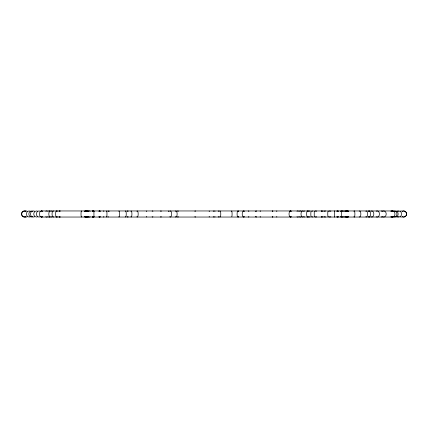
<?xml version="1.0" encoding="UTF-8"?>
<svg xmlns="http://www.w3.org/2000/svg" width="428" height="428" viewBox="0 0 428 428"><rect width="100%" height="100%" fill="white"/><g stroke="black" fill="none" stroke-linecap="round" stroke-linejoin="round"><path stroke-width="0.64" d="M93.935 211.015L93.935 216.985M314.275 211.25C314.232 211.469 314.232 216.531 314.275 216.75M108.974 211.25L108.99 210.967L109.017 211.25M255.323 211.25L255.35 210.967L255.382 211.25M255.382 216.75L255.35 217.033L255.323 216.75M231.527 211.25L231.559 210.967L231.596 211.25M289.911 211.25L289.954 210.967L290.007 211.25M334.295 211.25L334.338 210.967M209.158 211.25L209.222 210.961L209.287 211.25M209.287 216.75L209.212 217.033L209.158 216.75M168.37 211.25L168.434 210.961L168.504 211.25M231.757 211.25C232.206 211.33 232.19 216.702 231.757 216.75M328.094 216.75C327.65 216.696 327.623 211.33 328.094 211.25M311.188 216.75C310.717 216.718 310.696 211.309 311.188 211.25M334.364 216.985L334.364 211.015M272.229 211.25L272.331 210.961L272.438 211.25M272.438 216.75L272.331 217.039L272.229 216.75M146.569 211.25L146.67 210.961L146.777 211.25M146.777 216.75L146.67 217.039L146.569 216.75M354.577 211.25L354.684 210.961L354.796 211.25M354.796 216.75L354.668 217.033L354.577 216.75M41.366 210.961L50.343 210.961M51.403 210.961L392.727 210.961M41.366 217.039L50.343 217.039M51.403 217.039L392.727 217.039M334.327 217.017L334.295 216.75M81.737 216.755A3.05 0.508 90 0 1 81.01 214A3.05 0.508 90 0 1 81.737 211.245M56.769 216.75A3.039 0.819 90 0 1 55.608 214A3.039 0.819 90 0 1 56.769 211.25M53.773 216.761A3.06 1.209 -90 0 1 52.045 214A3.06 1.209 -90 0 1 53.773 211.239M42.195 216.761A3.06 1.931 -90 0 1 39.435 214A3.06 1.931 -90 0 1 42.195 211.239M40.088 216.761A3.06 2.563 -90 0 1 36.423 214A3.06 2.563 -90 0 1 40.088 211.239M37.825 216.755A3.044 2.852 -90 0 1 33.759 214A3.044 2.852 -90 0 1 37.825 211.245M34.759 216.75A3.055 3.023 -90 0 1 30.415 214A3.055 3.023 -90 0 1 34.759 211.25M32.753 216.75A3.039 2.728 90 0 1 28.863 214A3.039 2.728 90 0 1 32.753 211.25M30.409 216.75A3.039 2.809 90 0 1 26.402 214A3.039 2.809 90 0 1 30.409 211.25M26.012 216.761A3.06 3.001 -90 0 1 21.721 214A3.06 3.001 -90 0 1 26.012 211.239M25.76 216.761A3.06 3.039 90 0 1 21.416 214A3.06 3.039 90 0 1 25.76 211.239M27.264 216.755A3.044 2.873 90 0 1 24.819 216.755M24.819 211.245A3.044 2.873 90 0 1 27.264 211.245M40.532 211.234A3.06 2.541 -90 0 1 42.725 211.234M42.725 216.766A3.06 2.541 -90 0 1 40.532 216.766M47.551 216.75A3.044 2.124 90 0 1 45.742 216.75M45.742 211.25A3.044 2.124 90 0 1 47.551 211.25M49.921 216.782A3.087 1.45 90 0 1 48.658 216.782M48.658 211.218A3.087 1.45 90 0 1 49.921 211.218M51.793 216.755A3.044 0.915 90 0 1 51.012 216.755A3.039 1.546 90 0 1 48.803 214A3.039 1.546 90 0 1 51.007 211.25A3.044 0.915 90 0 1 51.793 211.245M56.261 211.234A3.066 1.6 -90 0 1 57.641 211.234M57.641 216.766A3.066 1.6 -90 0 1 56.261 216.766M58.877 211.218A3.071 1.653 -90 0 1 60.209 211.159L60.241 211.175A3.055 0.915 90 0 0 59.513 211.234M58.877 216.782A3.071 1.653 -90 0 0 60.209 216.841L60.241 216.825A3.055 0.915 90 0 1 59.513 216.766M92.79 211.245A3.044 0.407 -90 0 0 92.443 211.245A3.039 2.145 90 0 1 94.251 211.25M92.79 216.755A3.044 0.407 -90 0 1 92.443 216.755A3.039 2.145 90 0 0 94.251 216.75M276.632 211.25A3.039 0.273 -90 0 1 276.868 211.25M276.868 216.75A3.039 0.273 -90 0 1 276.632 216.75M307.277 211.25A3.044 0.284 -90 0 1 307.518 211.25M307.518 216.75A3.044 0.284 -90 0 1 307.277 216.75M324.162 216.75A3.044 0.284 90 0 1 323.921 216.75M323.921 211.25A3.044 0.284 90 0 1 324.162 211.25M368.866 211.239A3.055 0.813 -90 0 1 369.567 211.239M369.567 216.761A3.055 0.813 -90 0 1 368.866 216.761M382.509 216.755A3.044 1.434 90 0 1 381.284 216.755M381.284 211.245A3.044 1.434 90 0 1 382.509 211.245M392.674 216.793A3.114 2.268 90 0 1 390.673 216.793M390.673 211.207A3.114 2.268 90 0 1 392.674 211.207M393.899 216.75A3.039 2.755 90 0 1 391.556 216.75M391.556 211.25A3.039 2.755 90 0 1 393.899 211.25M398.703 216.755A3.044 2.862 90 0 1 396.264 216.755M396.264 211.245A3.044 2.862 90 0 1 398.703 211.245M399.923 211.25A3.044 2.959 -90 0 1 402.443 211.25M402.443 216.75A3.044 2.959 -90 0 1 399.923 216.75M397.601 211.245A3.05 2.809 -90 0 1 401.614 214A3.05 2.809 -90 0 1 397.601 216.755M394.177 211.245A3.05 2.787 -90 0 1 398.152 214A3.05 2.787 -90 0 1 394.177 216.755M393.172 211.223A3.082 2.622 90 0 1 396.938 214A3.082 2.622 90 0 1 393.172 216.777M391.781 211.25A3.039 2.22 90 0 1 394.953 214A3.039 2.22 90 0 1 391.781 216.75M382.696 211.245A3.044 2.456 90 0 1 386.206 214A3.044 2.456 90 0 1 382.696 216.755M376.137 211.234A3.066 2.327 -90 0 1 379.465 214A3.066 2.327 -90 0 1 376.137 216.766M371.017 211.25A3.039 1.974 90 0 1 373.831 214A3.039 1.974 90 0 1 371.017 216.75M368.251 211.234A3.066 1.626 90 0 1 370.578 214A3.066 1.626 90 0 1 368.251 216.766M365.79 211.25A3.039 1.225 90 0 1 367.534 214A3.039 1.225 90 0 1 365.79 216.75M359.22 211.245A3.044 1.14 -90 0 1 360.847 214A3.044 1.14 -90 0 1 359.22 216.755M353.838 211.245A3.044 0.754 -90 0 1 354.908 214A3.044 0.754 -90 0 1 353.838 216.755M340.758 211.25A3.039 0.449 90 0 1 341.4 214A3.039 0.449 90 0 1 340.758 216.75M308.117 216.761A3.055 1.065 90 0 1 306.598 214A3.055 1.065 90 0 1 308.117 211.239M303.34 216.755A3.044 1.632 -90 0 1 301.007 214A3.044 1.632 -90 0 1 303.34 211.245M291.495 216.75A3.044 1.739 -90 0 1 289.012 214A3.044 1.739 -90 0 1 291.495 211.25M244.377 216.75A3.039 1.525 -90 0 1 242.2 214A3.039 1.525 -90 0 1 244.377 211.25M238.278 216.777A3.082 0.824 90 0 1 237.091 214A3.082 0.824 90 0 1 238.278 211.223M219.596 211.245A3.05 0.829 -90 0 1 220.784 214A3.05 0.829 -90 0 1 219.596 216.755M175.271 211.245A3.05 1.311 -90 0 1 177.144 214A3.05 1.311 -90 0 1 175.271 216.755M169.713 211.245A3.05 1.343 -90 0 1 171.628 214A3.05 1.343 -90 0 1 169.713 216.755M136.869 211.245A3.05 0.92 90 0 1 138.185 214A3.05 0.92 90 0 1 136.869 216.755M130.872 211.25A3.039 0.744 -90 0 1 131.926 214A3.039 0.744 -90 0 1 130.872 216.75M125.383 211.245A3.044 0.599 90 0 1 126.239 214A3.044 0.599 90 0 1 125.383 216.755M118.85 211.25A3.039 0.439 90 0 1 119.471 214A3.039 0.439 90 0 1 118.85 216.75M106.47 211.25A3.044 0.353 -90 0 1 106.968 214A3.044 0.353 -90 0 1 106.47 216.75M100.345 216.755A3.05 1.37 90 0 1 99.173 216.755M99.173 211.245A3.05 1.37 90 0 1 100.345 211.245M92.213 211.245A3.05 1.974 -90 0 1 93.903 211.245M93.903 216.755A3.05 1.974 -90 0 1 92.213 216.755M90.244 216.761A3.06 2.547 90 0 1 88.05 216.761M88.05 211.239A3.06 2.547 90 0 1 90.244 211.239M84.493 211.229A3.076 3.007 -90 0 1 87.103 211.229A3.044 3.039 -90 0 0 84.503 211.25M84.493 216.771A3.076 3.007 -90 0 0 87.103 216.771A3.044 3.039 -90 0 1 84.503 216.75M87.628 216.755A3.05 2.98 90 0 1 85.081 216.755M85.081 211.245A3.05 2.98 90 0 1 87.628 211.245M86.333 211.218A3.087 2.605 -90 0 1 88.612 211.218M88.612 216.782A3.087 2.605 -90 0 1 86.333 216.782M100.184 216.782A3.098 1.605 90 0 1 98.777 216.782M98.777 211.218A3.098 1.605 90 0 1 100.184 211.218M107.958 211.239A3.06 0.407 -90 0 1 108.311 211.239M108.311 216.761A3.06 0.407 -90 0 1 107.958 216.761M128.079 216.755A3.044 0.268 90 0 1 127.849 216.755A3.039 0.369 90 0 1 127.523 216.75M128.079 211.245A3.044 0.268 90 0 0 127.849 211.245A3.039 0.369 90 0 0 127.523 211.25M215.065 216.755A3.05 0.605 90 0 1 214.551 216.755M214.551 211.245A3.05 0.605 90 0 1 215.065 211.245M218.21 211.245A3.05 0.535 -90 0 1 218.671 211.245M218.671 216.755A3.05 0.535 -90 0 1 218.21 216.755M238.417 211.25A3.044 0.294 -90 0 1 238.669 211.25M238.669 216.75A3.044 0.294 -90 0 1 238.417 216.75M248.93 216.755A3.05 0.776 90 0 1 248.267 216.755M248.267 211.245A3.05 0.776 90 0 1 248.93 211.245M256.169 211.234A3.071 0.572 -90 0 1 256.661 211.234M256.661 216.766A3.071 0.572 -90 0 1 256.169 216.766M303.891 211.245A3.044 0.642 -90 0 1 304.442 211.245M304.442 216.755A3.044 0.642 -90 0 1 303.891 216.755M312.033 211.245A3.05 0.546 -90 0 1 312.499 211.245M312.499 216.755A3.05 0.546 -90 0 1 312.033 216.755M322.027 216.761A3.06 0.626 90 0 1 321.492 216.761M321.492 211.239A3.06 0.626 90 0 1 322.027 211.239M328.725 211.245A3.05 1.338 -90 0 1 329.87 211.245M329.87 216.755A3.05 1.338 -90 0 1 328.725 216.755M336.585 211.245A3.05 1.894 -90 0 1 338.211 211.245M338.211 216.755A3.05 1.894 -90 0 1 336.585 216.755M343.786 216.766A3.066 2.509 90 0 1 341.619 216.766M341.619 211.234A3.066 2.509 90 0 1 343.786 211.234M347.82 216.75A3.044 2.825 90 0 1 345.407 216.75M345.407 211.25A3.044 2.825 90 0 1 347.82 211.25M346.118 211.223A3.082 3.066 -90 0 1 348.783 211.223M348.783 216.777A3.082 3.066 -90 0 1 346.118 216.777M345.91 211.229A3.071 2.91 -90 0 1 348.429 211.229M348.429 216.771A3.071 2.91 -90 0 1 345.91 216.771M346.252 216.761A3.055 2.418 90 0 1 344.182 216.761M344.182 211.239A3.055 2.418 90 0 1 346.252 211.239M342.395 216.755A3.05 1.889 90 0 1 340.774 216.755M340.774 211.245A3.05 1.889 90 0 1 342.395 211.245M338.532 216.755A3.05 1.354 90 0 1 337.376 216.755M337.376 211.245A3.05 1.354 90 0 1 338.532 211.245M330.876 216.777A3.087 0.412 90 0 1 330.518 216.777M330.518 211.223A3.087 0.412 90 0 1 330.876 211.223M325.548 216.777A3.087 1.011 90 0 1 324.67 216.777M324.67 211.223A3.087 1.011 90 0 1 325.548 211.223M322.798 216.755A3.044 1.782 90 0 1 321.278 216.755M321.278 211.245A3.044 1.782 90 0 1 322.798 211.245M316.752 216.75A3.044 2.017 90 0 1 315.035 216.75M315.035 211.25A3.044 2.017 90 0 1 316.752 211.25M309.856 216.75A3.044 2.21 90 0 1 307.973 216.75M307.973 211.25A3.044 2.21 90 0 1 309.856 211.25M299.29 211.25A3.044 2.268 -90 0 1 301.226 211.25M301.226 216.75A3.044 2.268 -90 0 1 299.29 216.75M296.973 211.239A3.06 1.792 -90 0 1 298.514 211.239M298.514 216.761A3.06 1.792 -90 0 1 296.973 216.761M289.965 211.25A3.044 1.214 -90 0 1 291.003 211.25M291.003 216.75A3.044 1.214 -90 0 1 289.965 216.75M272.904 216.761A3.055 0.679 90 0 1 272.32 216.761M272.32 211.239A3.055 0.679 90 0 1 272.904 211.239M260.096 211.245A3.044 0.535 -90 0 1 260.556 211.245M260.556 216.755A3.044 0.535 -90 0 1 260.096 216.755M244.094 216.755A3.044 0.572 90 0 1 243.607 216.755M243.607 211.245A3.044 0.572 90 0 1 244.094 211.245M213.615 216.755A3.05 0.482 90 0 1 213.208 216.755M213.208 211.245A3.05 0.482 90 0 1 213.615 211.245M195.735 216.755A3.05 1.113 90 0 1 194.783 216.755M194.783 211.245A3.05 1.113 90 0 1 195.735 211.245M178.497 216.75A3.044 1.295 90 0 1 177.395 216.75M177.395 211.25A3.044 1.295 90 0 1 178.497 211.25M161.431 216.75A3.039 1.22 90 0 1 160.393 216.75M160.393 211.25A3.039 1.22 90 0 1 161.431 211.25M152.133 211.239A3.055 0.942 -90 0 1 152.94 211.239M152.94 216.761A3.055 0.942 -90 0 1 152.133 216.761M103.929 216.761A3.055 0.61 90 0 1 103.405 216.761M103.405 211.239A3.055 0.61 90 0 1 103.929 211.239M406.595 214A3.05 3.033 -90 0 0 402.261 211.245A3.055 3.023 -90 0 1 406.584 214A3.055 3.023 -90 0 1 402.261 216.761A3.05 3.033 -90 0 0 406.595 214"/></g></svg>
